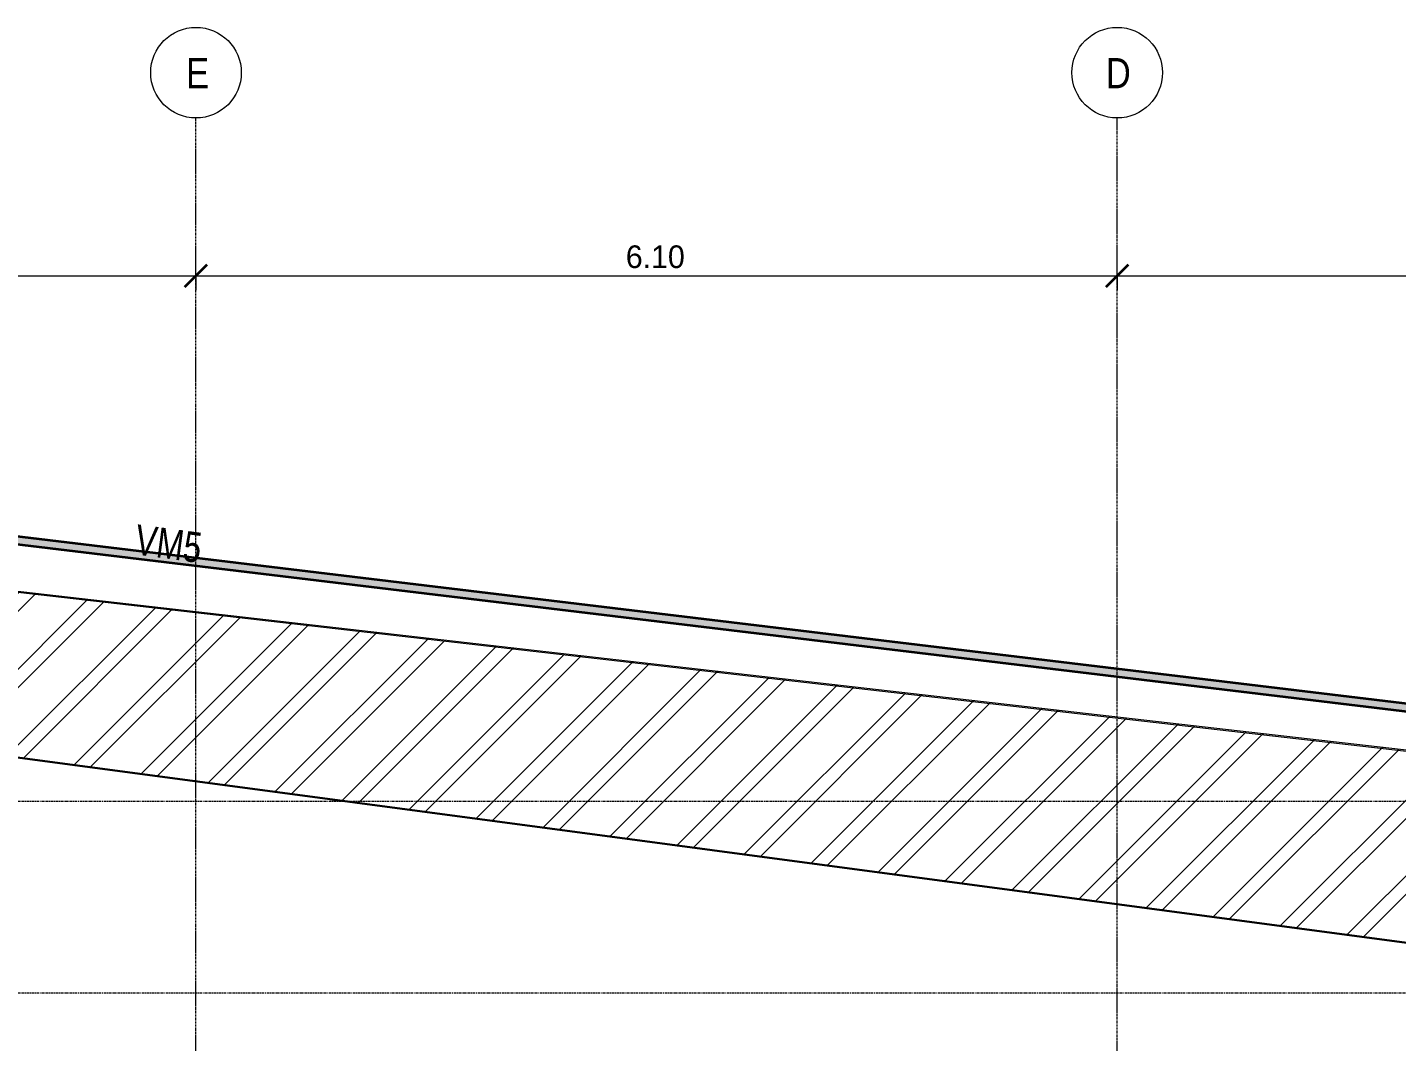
# Model space of a CAD drawing. Header units: centimetres. Extents: x -6646 to 16699, y -115 to 1717.
# Drawn here: x 12845 to 13751, y 1045 to 1717 of the extents above; entities that cross this region are included whole.
import ezdxf

# ---------------------------------------------------------------- set-up
doc = ezdxf.new("R2010")
doc.units = ezdxf.units.CM
doc.linetypes.add('Centre', pattern=[3.175, 0.635, -0.475, 1.59, -0.475])
doc.linetypes.add('Grid Line', pattern=[2.2225, 1.27, -0.3175, 0.3175, -0.3175])
for name, color, linetype, lineweight in [('A-ANNO-DIMS', 7, 'Continuous', 9), ('A-ANNO-DIMS-100', 7, 'Continuous', 9), ('A-FLOR-LEVL', 7, 'Continuous', 9), ('A-ROOF', 7, 'Continuous', 9), ('A-ROOF-PATT', 7, 'Continuous', 35), ('S-BEAM', 7, 'Continuous', 9), ('S-BEAM-IDEN', 7, 'Continuous', 18), ('S-GRID', 7, 'Continuous', 9), ('S-GRID-IDEN', 7, 'Continuous', 9)]:
    doc.layers.add(name, color=color, linetype=linetype, lineweight=lineweight)
doc.styles.add('Century Gothic_1', font='GOTHIC.TTF', dxfattribs={"height": 15})
doc.styles.add('Century Gothic_2', font='GOTHIC.TTF', dxfattribs={"width": 0.8, "height": 20})
doc.styles.add('Saira Condensed', font='SairaCondensed-Regular.ttf', dxfattribs={"height": 20})
doc.dimstyles.new('FCA_N_Cotas_E100', dxfattribs={"dimscale": 30.48, "dimtxt": 15.662524, "dimasz": 0.492126, "dimexe": 0.656168, "dimexo": 0.656168, "dimgap": 0.032808, "dimtad": 1, "dimlfac": 0.01, "dimrnd": 0.01, "dimzin": 0, "dimdsep": 46, "dimtxsty": 'Century Gothic_1', "dimblk1": 'OBLIQUE', "dimblk2": 'OBLIQUE', "dimsah": 1, "dimcen": 0.09, "dimdle": 0.656168, "dimadec": 3, "dimazin": 2, "dimtfac": 1, "dimtdec": 4, "dimtix": 1, "dimtmove": 0, "dimatfit": 3, "dimfxl": 1, "dimtvp": 1, "dimtolj": 1, "dimtzin": 0, "dimarcsym": 2})
pattern_1 = [(45, (16122.79, 0), (-25.14472, 25.14472), []), (45, (16122.79, 38.1), (-25.14472, 25.14472), [])]

# ---------------------------------------------------------------- blocks, each defined once
blk = doc.blocks.new('PQ_RVR_ARQ-01_ZZ_ZZ_MO_T_A_rvt-3-Elevación Eje 22')
at = {"layer": 'A-ROOF-PATT', "lineweight": 9, "true_color": 0xeaeaea}
blk.add_hatch(color=254, dxfattribs=at).paths.add_polyline_path([(-2160.92, 1240.19), (-2160.92, 1245.23), (-4136.82, 1483.43), (-6109.62, 1250.83), (-6109.62, 1245.8), (-4136.83, 1478.39), (-2201.85, 1245.13)])
at = {"layer": 'A-ROOF', "color": 254, "lineweight": 35, "true_color": 0xcccccc}
for p, q in [((-4136.83, 1478.39), (-2160.92, 1240.19)), ((-2160.92, 1245.23), (-4136.82, 1483.43))]:
    blk.add_line(p, q, dxfattribs=at)
blk = doc.blocks.new('Grid - 3mm-1819951-Elevación Eje 22')
at = {"layer": 'S-GRID-IDEN', "color": 253, "true_color": 0xaaaaaa}
blk.add_circle((-1330.77, 1687.08), 30, dxfattribs=at)
blk = doc.blocks.new('DIMBLOCK52-Elevación Eje 22')
at = {"layer": 'A-ANNO-DIMS-100'}
for p, q in [((12346.67, 1552.41), (12346.67, 1572.41)), ((12956.26, 1552.41), (12956.26, 1572.41)), ((12346.67, 1552.41), (12956.26, 1552.41)), ((12346.67, 1552.41), (12346.67, 1543.02)), ((12956.26, 1552.41), (12956.26, 1543.02))]:
    blk.add_line(p, q, dxfattribs=at)
at = {"layer": 'A-ANNO-DIMS-100', "lineweight": 35}
for p, q in [((12346.67, 1552.41), (12354.17, 1559.91)), ((12956.26, 1552.41), (12963.76, 1559.91)), ((12346.67, 1552.41), (12339.17, 1544.91)), ((12956.26, 1552.41), (12948.76, 1544.91))]:
    blk.add_line(p, q, dxfattribs=at)
at = {"layer": 'A-ANNO-DIMS-100', "color": 0, "insert": (12631.08, 1572.64), "char_height": 15, "width": 48.9267, "attachment_point": 1, "line_spacing_factor": 0.984502, "style": 'Century Gothic_1'}
blk.add_mtext('6.10', dxfattribs=at)
blk = doc.blocks.new('_Oblique')
at = {"color": 0, "linetype": 'ByBlock', "lineweight": -2}
blk.add_line((-0.5, -0.5), (0.5, 0.5), dxfattribs=at)
blk = doc.blocks.new('DIMBLOCK53-Elevación Eje 22')
at = {"layer": 'A-ANNO-DIMS-100'}
for p, q in [((12956.26, 1552.41), (12956.26, 1572.41)), ((13566.26, 1552.41), (13566.26, 1572.41)), ((12956.26, 1552.41), (13566.26, 1552.41)), ((12956.26, 1552.41), (12956.26, 1543.02)), ((13566.26, 1552.41), (13566.26, 1543.02))]:
    blk.add_line(p, q, dxfattribs=at)
at = {"layer": 'A-ANNO-DIMS-100', "lineweight": 35}
for p, q in [((12956.26, 1552.41), (12963.76, 1559.91)), ((13566.26, 1552.41), (13573.76, 1559.91)), ((12956.26, 1552.41), (12948.76, 1544.91)), ((13566.26, 1552.41), (13558.76, 1544.91))]:
    blk.add_line(p, q, dxfattribs=at)
at = {"layer": 'A-ANNO-DIMS-100', "color": 0, "insert": (13240.88, 1572.64), "char_height": 15, "width": 48.9267, "attachment_point": 1, "line_spacing_factor": 0.984502, "style": 'Century Gothic_1'}
blk.add_mtext('6.10', dxfattribs=at)
blk = doc.blocks.new('DIMBLOCK54-Elevación Eje 22')
at = {"layer": 'A-ANNO-DIMS-100'}
for p, q in [((13566.26, 1552.41), (13566.26, 1572.41)), ((14784.15, 1552.41), (14784.15, 1572.41)), ((13566.26, 1552.41), (14784.15, 1552.41)), ((13566.26, 1552.41), (13566.26, 1543.02)), ((14784.15, 1552.41), (14784.15, 1543.02))]:
    blk.add_line(p, q, dxfattribs=at)
at = {"layer": 'A-ANNO-DIMS-100', "lineweight": 35}
for p, q in [((13566.26, 1552.41), (13573.76, 1559.91)), ((14784.15, 1552.41), (14791.65, 1559.91)), ((13566.26, 1552.41), (13558.76, 1544.91)), ((14784.15, 1552.41), (14776.65, 1544.91))]:
    blk.add_line(p, q, dxfattribs=at)
at = {"layer": 'A-ANNO-DIMS-100', "color": 0, "insert": (14148.98, 1572.64), "char_height": 15, "width": 62.9484, "attachment_point": 1, "line_spacing_factor": 0.984502, "style": 'Century Gothic_1'}
blk.add_mtext('12.18', dxfattribs=at)

msp = doc.modelspace()

# ---------------------------------------------------------------- hatches: boundary and pattern name
at = {"layer": 'S-BEAM', "true_color": 0xc0c0c0}
h = msp.add_hatch(dxfattribs=at)
h.set_pattern_fill('FP_19', color=9, style=0, pattern_type=2)
h.set_pattern_definition(pattern_1)
h.paths.add_polyline_path([(13913.072, 1219.91), (13913.072, 1220.496), (11983.424, 1441.149), (11983.424, 1440.564), (13668.683, 1247.855)])
h = msp.add_hatch(dxfattribs=at)
h.set_pattern_fill('FP_20', color=9, style=0, pattern_type=2)
h.set_pattern_definition(pattern_1)
h.paths.add_polyline_path([(13913.072, 1090.342), (13913.072, 1219.91), (11983.424, 1440.564), (11983.424, 1347.841), (13872.311, 1095.781)])
h = msp.add_hatch(dxfattribs=at)
h.set_pattern_fill('FP_19', color=9, style=0, pattern_type=2)
h.set_pattern_definition(pattern_1)
h.paths.add_polyline_path([(13913.072, 1089.755), (13913.072, 1090.342), (11983.424, 1347.841), (11983.424, 1347.254), (13668.683, 1122.367)])

# ---------------------------------------------------------------- linework, layer by layer
at = {"layer": 'A-FLOR-LEVL', "color": 253, "linetype": 'Centre', "true_color": 0xaaaaaa}
for p, q in [((9630.136, 1204.505), (16194.168, 1204.505)), ((9630.136, 1077.508), (16194.168, 1077.508))]:
    msp.add_line(p, q, dxfattribs=at)
at = {"layer": 'S-BEAM'}
for p, q in [((13913.072, 1220.496), (11983.424, 1441.149)), ((11983.424, 1440.564), (13913.072, 1219.91)), ((11983.424, 1347.841), (13913.072, 1090.342)), ((11983.424, 1347.254), (13913.072, 1089.755))]:
    msp.add_line(p, q, dxfattribs=at)
at = {"layer": 'S-GRID', "color": 253, "linetype": 'Grid Line', "true_color": 0xaaaaaa}
for p, q in [((12956.262, -58.405), (12956.262, 1657.076)), ((13566.262, -98.157), (13566.262, 1657.076))]:
    msp.add_line(p, q, dxfattribs=at)

# ---------------------------------------------------------------- block references
at = {"lineweight": 5}
msp.add_blockref('PQ_RVR_ARQ-01_ZZ_ZZ_MO_T_A_rvt-3-Elevación Eje 22', (16114.924, 0), dxfattribs=at)
at = {"layer": 'S-GRID-IDEN', "color": 253, "true_color": 0xaaaaaa}
for p in [(14287.035, 0), (14897.035, 0)]:
    msp.add_blockref('Grid - 3mm-1819951-Elevación Eje 22', p, dxfattribs=at)

# ---------------------------------------------------------------- texts
at = {"layer": 'S-BEAM-IDEN', "lineweight": 9, "insert": (12917.622, 1387.87), "char_height": 20, "width": 60.2869, "attachment_point": 1, "rotation": 352.399158, "style": 'Century Gothic_2'}
msp.add_mtext('VM5', dxfattribs=at)
at = {"layer": 'S-GRID-IDEN', "color": 253, "true_color": 0xaaaaaa, "char_height": 20, "attachment_point": 1, "style": 'Saira Condensed'}
for s, insert, width in [('E', (12949.688, 1696.755), 15.23206), ('D', (13558.688, 1696.755), 17.63712)]:
    msp.add_mtext(s, dxfattribs=dict(at, insert=insert, width=width))

# ---------------------------------------------------------------- dimensions: what is measured, and where the dimension line sits
at = {"layer": 'A-ANNO-DIMS'}
for base, p1, p2, override, picture, middle in [((12956.262, 1552.411), (12346.666, 1563.018), (12956.262, 1563.018), {"dimpost": '<>', "dimfxl": 609.596326}, 'DIMBLOCK52-Elevación Eje 22', (12651.464, 1561.288)), ((13566.262, 1552.411), (12956.262, 1563.018), (13566.262, 1563.018), {"dimpost": '<>', "dimfxl": 610}, 'DIMBLOCK53-Elevación Eje 22', (13261.262, 1561.288)), ((14784.151, 1552.411), (13566.262, 1563.018), (14784.151, 1563.018), {"dimpost": '<>', "dimfxl": 1217.889225}, 'DIMBLOCK54-Elevación Eje 22', (14175.207, 1561.288))]:
    dim = msp.add_linear_dim(base=base, p1=p1, p2=p2, dimstyle='FCA_N_Cotas_E100', override=override, dxfattribs=at)
    dim.commit()
    dim.dimension.update_dxf_attribs({"geometry": picture, "text_midpoint": middle})

doc.saveas('drawing.dxf')
